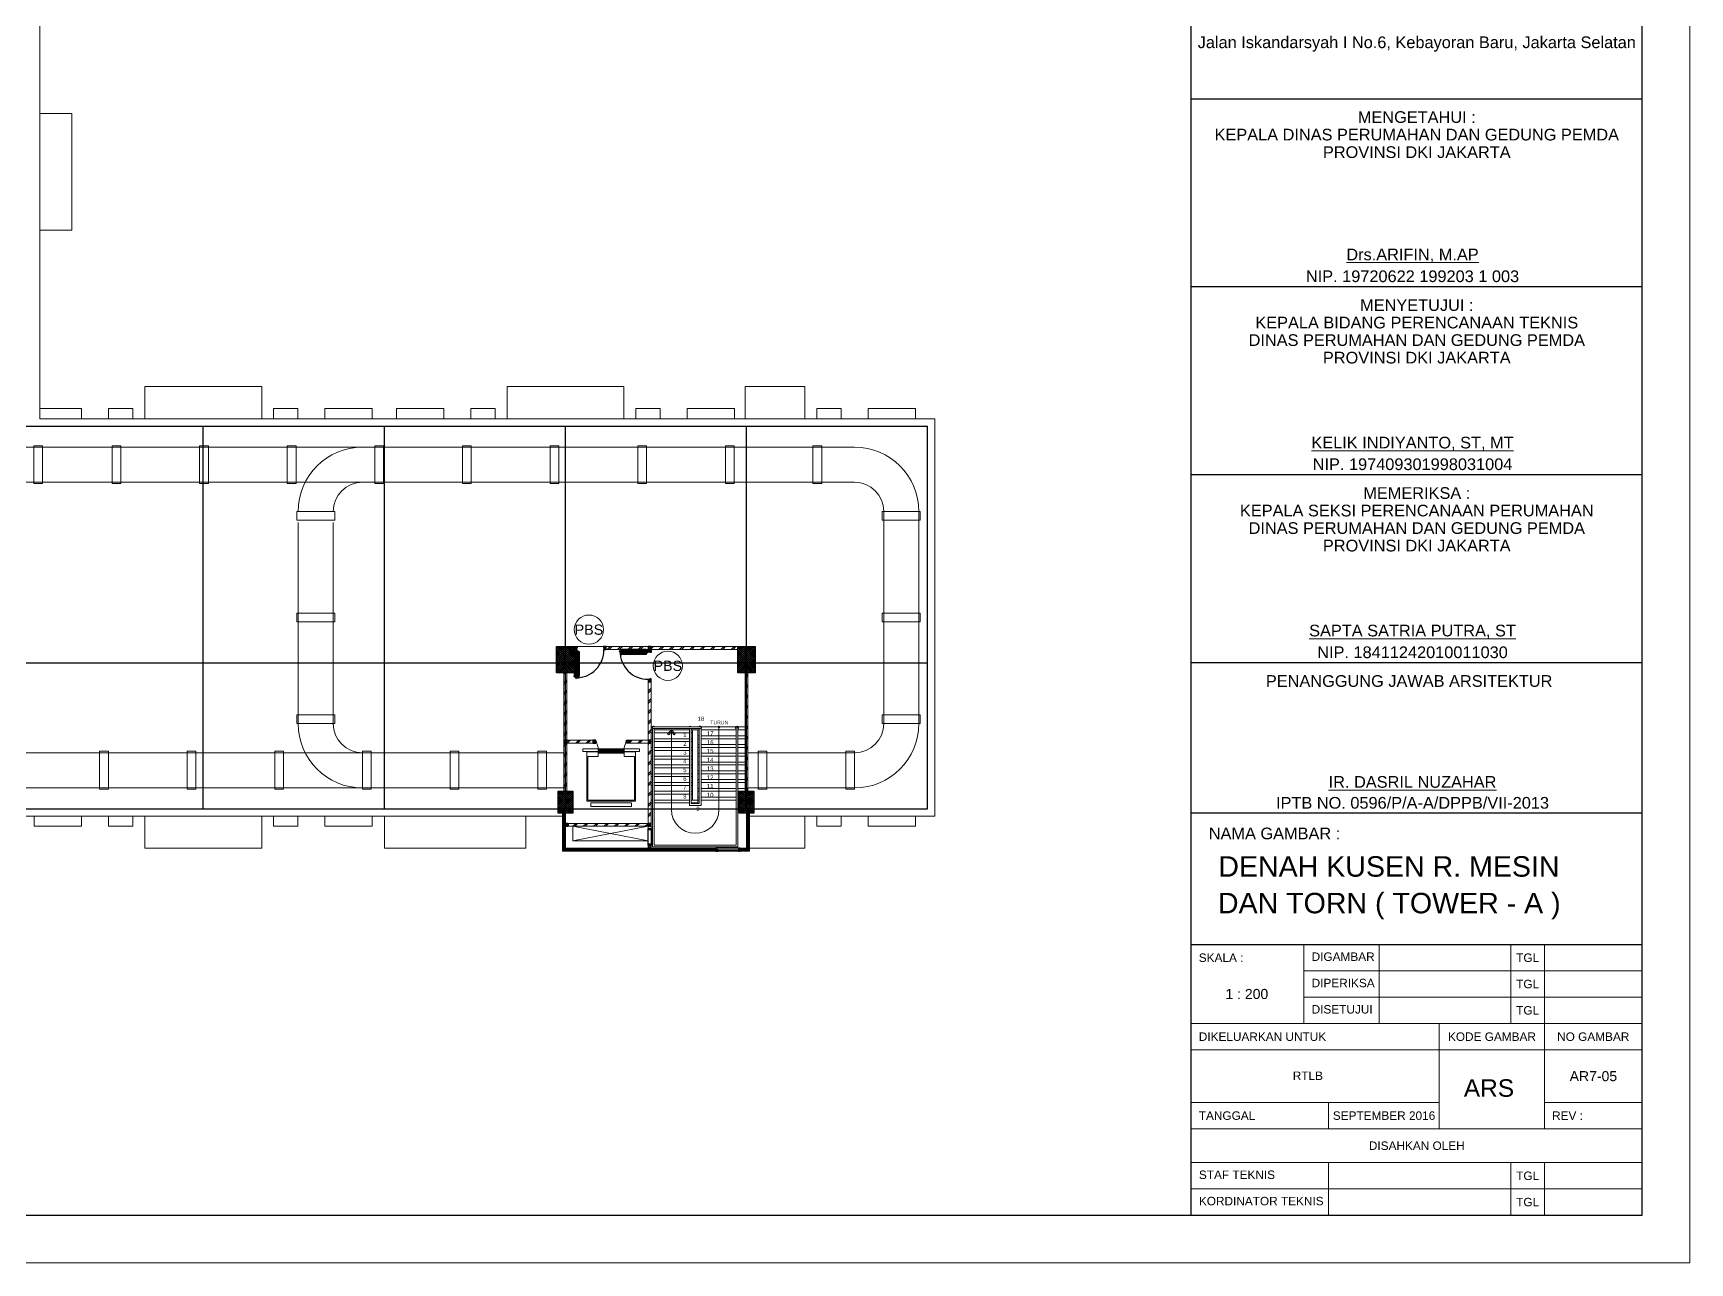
# Model space of a CAD drawing. Header units: millimetres. Extents: x -108 to 351, y -17 to 192.
# Drawn here: x 294.7 to 351.4, y 71.3 to 113.4 of the extents above; entities that cross this region are included whole.
import ezdxf
from ezdxf.enums import TextEntityAlignment as Align

# ---------------------------------------------------------------- set-up
doc = ezdxf.new("R2010")
doc.units = ezdxf.units.MM
for name, color, linetype, lineweight in [('ars', 11, 'Continuous', 0), ('ars @ 1', 11, 'Continuous', 0), ('ARSIR', 31, 'Continuous', 5), ('ATAP', 3, 'Continuous', 20), ('KACA', 151, 'Continuous', 5), ('KOL', 1, 'Continuous', 30), ('KOLOM', 4, 'Continuous', 9), ('KOP', 7, 'Continuous', 20), ('KOP GARIS', 1, 'Continuous', 30), ('lan', 7, 'Continuous', 15), ('LIFT', 15, 'Continuous', 15), ('NOT', 7, 'Continuous', 20), ('Stair', 7, 'Continuous', 15), ('tem', 5, 'Continuous', 20)]:
    doc.layers.add(name, color=color, linetype=linetype, lineweight=lineweight)
doc.layers.add('as', color=1, linetype='Continuous', plot=False)
for name, color, linetype in [('HID', 1, 'Continuous'), ('Kusen', 30, 'Continuous'), ('STL', 6, 'Continuous')]:
    doc.layers.add(name, color=color, linetype=linetype)
doc.styles.add('RM25', font='arial.ttf')
doc.styles.add('S', font='simplex', dxfattribs={"width": 0.75})
doc.styles.get("Standard").update_dxf_attribs({"font": 'arial.ttf'})
pattern_1 = [(45, (1840.05053, -315.25582), (-0.176776695, 0.176776695), []), (45, (1840.11303, -315.25582), (-0.176776695, 0.176776695), [])]
pattern_2 = [(225, (1.1, 1e-06), (-0.014142, 0.014142), []), (135, (1.1, 1e-06), (0.014142, 0.014142), [])]
pattern_3 = [(315, (-2e-13, 1e-06), (0.014142, 0.014142), []), (45, (-2e-13, 1e-06), (-0.014142, 0.014142), [])]

# ---------------------------------------------------------------- blocks, each defined once
blk = doc.blocks.new('K 10.10')
at = {"layer": 'ars'}
h = blk.add_hatch(dxfattribs=at)
h.set_pattern_fill('_USER', color=256, scale=0.05, angle=45, double=1, pattern_type=0)
h.set_pattern_definition([(45, (0, 0), (-0.035355339, 0.035355339), []), (135, (0, 0), (-0.035355339, -0.035355339), [])])
h.paths.add_polyline_path([(1560.538, 1380.407), (1560.638, 1380.407), (1560.638, 1380.507), (1560.538, 1380.507)])
at = {"layer": 'KOL'}
blk.add_lwpolyline([(1560.538, 1380.407), (1560.638, 1380.407), (1560.638, 1380.507), (1560.538, 1380.507)], close=True, dxfattribs=at)
blk = doc.blocks.new('LIFT PENUMPANG')
at = {"layer": 'LIFT'}
for points in [[(-0.835, 1.765), (-0.835, 0.085), (0.825, 0.085), (0.825, 1.765)], [(-0.805, 1.735), (-0.805, 0.235), (-0.455, 0.235), (-0.455, 0.085), (0.445, 0.085), (0.445, 0.235), (0.795, 0.235), (0.795, 1.735)], [(-0.705, 1.955), (-0.705, 1.83), (0.695, 1.83), (0.695, 1.955)], [(-0.455, 0.085), (0.445, 0.085), (0.445, 0.125), (-0.455, 0.125)], [(-0.455, 0.105), (0.445, 0.105), (0.445, 0.125), (-0.455, 0.125)], [(-0.455, 0.025), (0.445, 0.025), (0.445, 0.065), (-0.455, 0.065)], [(-0.455, 0.045), (0.445, 0.045), (0.445, 0.065), (-0.455, 0.065)], [(-0.455, -0.02), (0.445, -0.02), (0.445, 0.02), (-0.455, 0.02)], [(-0.455, 0), (0.445, 0), (0.445, 0.02), (-0.455, 0.02)], [(-0.01, 0.125), (0, 0.125), (0, 0.085), (-0.01, 0.085)], [(-0.01, 0.065), (0, 0.065), (0, 0.025), (-0.01, 0.025)], [(-0.01, 0.02), (0, 0.02), (0, -0.02), (-0.01, -0.02)]]:
    blk.add_lwpolyline(points, close=True, dxfattribs=at)
for points in [[(-0.455, -0.02), (-0.98, -0.02), (-0.98, 0.065), (0.97, 0.065), (0.97, -0.02), (0.445, -0.02)], [(-0.455, -0.02), (-0.455, -0.065), (-0.53, -0.32)], [(0.445, -0.02), (0.445, -0.065), (0.52, -0.32)]]:
    blk.add_lwpolyline(points, dxfattribs=at)
at = {"layer": 'KOLOM', "extrusion": (0, 0, -1), "zscale": -1, "rotation": 270}
blk.add_blockref('K 10.10', (-1379.877, 1560.318), dxfattribs=at)
at = {"layer": 'KOLOM', "extrusion": (0, 0, -1), "xscale": -1, "zscale": -1, "rotation": 90}
blk.add_blockref('K 10.10', (1379.887, 1560.318), dxfattribs=at)
blk = doc.blocks.new('D-P90')
at = {"layer": 'ars'}
h = blk.add_hatch(dxfattribs=at)
h.set_pattern_fill('ANSI37', color=256, scale=0.005, angle=-90, style=0)
h.set_pattern_definition([(45, (-1350.94906, -1248.591899), (0.01122532015, -0.01122532015), []), (315, (-1350.94906, -1248.591899), (-0.01122532015, -0.01122532015), [])])
h.paths.add_polyline_path([(0.009, -0.183, -0.414214), (0.01, -0.184), (0.01, -1.116, -0.414214), (0.009, -1.117), (-0.034, -1.117, 0.414214), (-0.037, -1.12), (-0.037, -1.142, -1), (-0.038, -1.142), (-0.038, -0.158, -1), (-0.037, -0.158), (-0.037, -0.181, 0.414214), (-0.034, -0.183)])
at = {"layer": 'as'}
for p, q in [((-0.04, -0.158), (-0.046, -0.158)), ((-0.042, -0.161), (-0.042, -0.155))]:
    blk.add_line(p, q, dxfattribs=at)
at = {"layer": 'HID'}
for p, q in [((-0.044, -0.125), (-0.092, -0.077)), ((-0.042, -0.123), (-0.091, -0.075)), ((-0.066, -0.147), (-0.023, -0.104)), ((-0.063, -0.147), (-0.023, -0.107)), ((0.966, -0.147), (0.923, -0.104)), ((0.963, -0.147), (0.923, -0.107)), ((0.942, -0.123), (0.991, -0.075)), ((0.944, -0.125), (0.992, -0.077))]:
    blk.add_line(p, q, dxfattribs=at)
for points in [[(-0.044, -0.125), (-0.044, -0.125), (-0.042, -0.123), (-0.042, -0.123)], [(0.944, -0.125), (0.944, -0.125), (0.942, -0.123), (0.942, -0.123)]]:
    blk.add_lwpolyline(points, dxfattribs=at)
at = {"layer": 'KOL'}
blk.add_line((0.97, -0.13), (0.97, -0.15), dxfattribs=at)
at = {"layer": 'Kusen', "ltscale": 2}
for p, q in [((-0.099, -0.221), (-0.099, -1.06)), ((-0.079, -0.241), (-0.079, -1.06)), ((-0.074, -0.211), (-0.04, -0.211)), ((-0.074, -0.221), (-0.074, -0.211)), ((-0.074, -0.251), (-0.074, -0.241)), ((-0.074, -0.251), (-0.04, -0.251)), ((-0.061, -0.251), (-0.061, -0.211)), ((-0.04, -0.251), (-0.04, -0.211)), ((0.046, -0.211), (0.012, -0.211)), ((0.012, -0.251), (0.012, -0.211)), ((0.046, -0.251), (0.012, -0.251)), ((0.033, -0.251), (0.033, -0.211)), ((0.046, -0.221), (0.046, -0.211)), ((0.046, -0.251), (0.046, -0.241)), ((0.053, -0.241), (0.053, -1.06)), ((0.073, -0.221), (0.073, -1.06)), ((-0.074, -1.05), (-0.04, -1.05)), ((-0.074, -1.05), (-0.074, -1.06)), ((-0.074, -1.08), (-0.074, -1.09)), ((-0.074, -1.09), (-0.04, -1.09)), ((-0.061, -1.05), (-0.061, -1.09)), ((-0.04, -1.05), (-0.04, -1.09)), ((0.046, -1.05), (0.012, -1.05)), ((0.012, -1.05), (0.012, -1.09)), ((0.046, -1.09), (0.012, -1.09)), ((0.033, -1.05), (0.033, -1.09)), ((0.046, -1.05), (0.046, -1.06)), ((0.046, -1.08), (0.046, -1.09))]:
    blk.add_line(p, q, dxfattribs=at)
at = {"layer": 'Kusen'}
for p, q in [((-0.042, -0.155), (-0.038, -0.156)), ((-0.042, -0.157), (-0.038, -0.158))]:
    blk.add_line(p, q, dxfattribs=at)
at = {"layer": 'Kusen', "ltscale": 2}
for points in [[(-0.099, -0.241), (-0.061, -0.241), (-0.061, -0.221), (-0.099, -0.221), (-0.099, -0.241)], [(0.073, -0.241), (0.033, -0.241), (0.033, -0.221), (0.073, -0.221), (0.073, -0.241)], [(-0.101, -1.06), (-0.061, -1.06), (-0.061, -1.08), (-0.101, -1.08), (-0.101, -1.06)], [(0.073, -1.06), (0.033, -1.06), (0.033, -1.08), (0.073, -1.08), (0.073, -1.06)]]:
    blk.add_lwpolyline(points, dxfattribs=at)
at = {"layer": 'Kusen'}
blk.add_circle((-0.042, -0.158), 0.001, dxfattribs=at)
for radius, start, end in [(0.0025, 75.7804, 11.3851), (0.961, 270, 0.4597)]:
    blk.add_arc((-0.042, -0.158), radius, start, end, dxfattribs=at)
at = {"layer": 'STL'}
for p, q in [((-0.038, -0.158), (-0.038, -1.142)), ((-0.037, -0.181), (-0.037, -0.158)), ((-0.034, -0.183), (0.009, -0.183)), ((0.01, -0.184), (0.01, -1.116)), ((-0.037, -1.12), (-0.037, -1.142)), ((-0.034, -1.117), (0.009, -1.117))]:
    blk.add_line(p, q, dxfattribs=at)
for points in [[(0, -0.1), (0, -0.103), (-0.019, -0.103, 0.414214), (-0.02, -0.105), (-0.02, -0.148, -0.414214), (-0.022, -0.15), (-0.068, -0.15, -0.414214), (-0.07, -0.148), (-0.07, -0.13), (-0.067, -0.13), (-0.067, -0.146, 0.414214), (-0.065, -0.147), (-0.024, -0.147, 0.414214), (-0.023, -0.146), (-0.023, -0.102, -0.414214), (-0.021, -0.1)], [(0.9, -0.1), (0.9, -0.103), (0.919, -0.103, -0.414214), (0.92, -0.105), (0.92, -0.148, 0.414214), (0.922, -0.15), (0.968, -0.15, 0.414214), (0.97, -0.148), (0.97, -0.13), (0.967, -0.13), (0.967, -0.146, -0.414214), (0.966, -0.147), (0.925, -0.147, -0.414214), (0.923, -0.146), (0.923, -0.102, 0.414214), (0.921, -0.1)]]:
    blk.add_lwpolyline(points, format="xyb", close=True, dxfattribs=at)
blk.add_lwpolyline([(0.009, -0.182), (-0.034, -0.182, -0.414214), (-0.035, -0.181), (-0.035, -0.158, 1), (-0.04, -0.158), (-0.04, -1.142, 1), (-0.035, -1.142), (-0.035, -1.12, -0.414214), (-0.034, -1.119), (0.009, -1.119, 0.414214), (0.012, -1.116), (0.012, -0.184)], format="xyb", dxfattribs=at)
for centre, radius, start, end in [((-0.038, -0.158), 0.00075, 0, 180), ((-0.034, -0.181), 0.0025, 180, 270), ((0.009, -0.184), 0.0025, 360, 90), ((0.009, -0.184), 0.001, 360, 90), ((-0.034, -1.12), 0.0025, 90, 180), ((0.009, -1.116), 0.001, 270, 0), ((-0.038, -1.142), 0.00075, 180, 0)]:
    blk.add_arc(centre, radius, start, end, dxfattribs=at)
blk = doc.blocks.new('PINTU DARURAT')
at = {"layer": 'ARSIR'}
h = blk.add_hatch(dxfattribs=at)
h.set_pattern_fill('_USER', color=256, scale=0.02, angle=315, style=0, double=1, pattern_type=0)
h.set_pattern_definition(pattern_3)
edge = h.paths.add_edge_path()
edge.add_line((0, 0), (0.1, 0))
edge.add_line((0.1, 0), (0.1, 0.05))
edge.add_line((0.1, 0.05), (0.077, 0.05))
edge.add_line((0.077, 0.05), (0.077, 0.096))
edge.add_arc((0.076, 0.096), 0.0015, 360, 450)
edge.add_line((0.075, 0.097), (0.035, 0.097))
edge.add_arc((0.035, 0.096), 0.0015, 90, 180)
edge.add_line((0.033, 0.096), (0.033, 0.08))
edge.add_line((0.033, 0.08), (0.03, 0.08))
edge.add_line((0.03, 0.08), (0.03, 0.1))
edge.add_line((0.03, 0.1), (0, 0.1))
edge.add_line((0, 0.1), (0, 0))
h = blk.add_hatch(dxfattribs=at)
h.set_pattern_fill('_USER', color=256, scale=0.02, angle=315, style=0, double=1, pattern_type=0)
h.set_pattern_definition(pattern_3)
edge = h.paths.add_edge_path()
edge.add_line((0, 0), (0.1, 0))
edge.add_line((0.1, 0), (0.1, 0.05))
edge.add_line((0.1, 0.05), (0.077, 0.05))
edge.add_line((0.077, 0.05), (0.077, 0.096))
edge.add_arc((0.076, 0.096), 0.0015, 360, 450)
edge.add_line((0.075, 0.097), (0.035, 0.097))
edge.add_arc((0.035, 0.096), 0.0015, 90, 180)
edge.add_line((0.033, 0.096), (0.033, 0.08))
edge.add_line((0.033, 0.08), (0.03, 0.08))
edge.add_line((0.03, 0.08), (0.03, 0.1))
edge.add_line((0.03, 0.1), (0, 0.1))
edge.add_line((0, 0.1), (0, 0))
h = blk.add_hatch(dxfattribs=at)
h.set_pattern_fill('_USER', color=256, scale=0.02, angle=315, style=0, double=1, pattern_type=0)
h.set_pattern_definition(pattern_2)
edge = h.paths.add_edge_path()
edge.add_line((1.1, 0), (1, 0))
edge.add_line((1, 0), (1, 0.05))
edge.add_line((1, 0.05), (1.023, 0.05))
edge.add_line((1.023, 0.05), (1.023, 0.096))
edge.add_arc((1.024, 0.096), 0.0015, -630, -540, ccw=False)
edge.add_line((1.024, 0.097), (1.065, 0.097))
edge.add_arc((1.065, 0.096), 0.0015, -360, -270, ccw=False)
edge.add_line((1.067, 0.096), (1.067, 0.08))
edge.add_line((1.067, 0.08), (1.07, 0.08))
edge.add_line((1.07, 0.08), (1.07, 0.1))
edge.add_line((1.07, 0.1), (1.1, 0.1))
edge.add_line((1.1, 0.1), (1.1, 0))
h = blk.add_hatch(dxfattribs=at)
h.set_pattern_fill('_USER', color=256, scale=0.02, angle=315, style=0, double=1, pattern_type=0)
h.set_pattern_definition(pattern_2)
edge = h.paths.add_edge_path()
edge.add_line((1.1, 0), (1, 0))
edge.add_line((1, 0), (1, 0.05))
edge.add_line((1, 0.05), (1.023, 0.05))
edge.add_line((1.023, 0.05), (1.023, 0.096))
edge.add_arc((1.024, 0.096), 0.0015, -630, -540, ccw=False)
edge.add_line((1.024, 0.097), (1.065, 0.097))
edge.add_arc((1.065, 0.096), 0.0015, -360, -270, ccw=False)
edge.add_line((1.067, 0.096), (1.067, 0.08))
edge.add_line((1.067, 0.08), (1.07, 0.08))
edge.add_line((1.07, 0.08), (1.07, 0.1))
edge.add_line((1.07, 0.1), (1.1, 0.1))
edge.add_line((1.1, 0.1), (1.1, 0))
at = {"layer": 'KOL'}
blk.add_line((1.1, 0.1), (1.1, 0), dxfattribs=at)
blk.add_line((1.1, 0.1), (1.1, 0), dxfattribs=at)
blk.add_line((1.1, 0.1), (1.1, 0), dxfattribs=at)
blk.add_line((1.1, 0.1), (1.1, 0), dxfattribs=at)
for points in [[(0, 0), (0.1, 0), (0.1, 0.05), (0.077, 0.05), (0.077, 0.096, 0.414214), (0.075, 0.097), (0.035, 0.097, 0.414214), (0.033, 0.096), (0.033, 0.08), (0.03, 0.08), (0.03, 0.1), (0, 0.1)], [(0, 0), (0.1, 0), (0.1, 0.05), (0.077, 0.05), (0.077, 0.096, 0.414214), (0.075, 0.097), (0.035, 0.097, 0.414214), (0.033, 0.096), (0.033, 0.08), (0.03, 0.08), (0.03, 0.1), (0, 0.1)], [(1.1, 0), (1, 0), (1, 0.05), (1.023, 0.05), (1.023, 0.096, -0.414214), (1.024, 0.097), (1.065, 0.097, -0.414214), (1.067, 0.096), (1.067, 0.08), (1.07, 0.08), (1.07, 0.1), (1.1, 0.1)], [(1.1, 0), (1, 0), (1, 0.05), (1.023, 0.05), (1.023, 0.096, -0.414214), (1.024, 0.097), (1.065, 0.097, -0.414214), (1.067, 0.096), (1.067, 0.08), (1.07, 0.08), (1.07, 0.1), (1.1, 0.1)]]:
    blk.add_lwpolyline(points, format="xyb", close=True, dxfattribs=at)
at = {"layer": 'Kusen', "xscale": -1, "rotation": 180}
blk.add_blockref('D-P90', (0.1, -0.05), dxfattribs=at)
blk = doc.blocks.new("k3'")
at = {"layer": 'ars'}
h = blk.add_hatch(dxfattribs=at)
h.set_pattern_fill('_USER', color=256, scale=0.05, angle=45, double=1, pattern_type=0)
h.set_pattern_definition([(45, (0, -4.975), (-0.03535534, 0.03535534), []), (135, (0, -4.975), (-0.03535534, -0.03535534), [])])
h.paths.add_polyline_path([(-0.25, -0.375), (0.25, -0.375), (0.25, 0.375), (-0.25, 0.375)])
at = {"layer": 'KOL'}
blk.add_lwpolyline([(-0.25, -0.375), (0.25, -0.375), (0.25, 0.375), (-0.25, 0.375)], close=True, dxfattribs=at)
blk = doc.blocks.new("k1'")
at = {"layer": 'ars'}
h = blk.add_hatch(dxfattribs=at)
h.set_pattern_fill('_USER', color=256, scale=0.05, angle=45, double=1, pattern_type=0)
h.set_pattern_definition([(45, (0, -5), (-0.03535534, 0.03535534), []), (135, (0, -5), (-0.03535534, -0.03535534), [])])
h.paths.add_polyline_path([(-0.3, -0.45), (0.3, -0.45), (0.3, 0.45), (-0.3, 0.45)])
at = {"layer": 'KOL'}
blk.add_lwpolyline([(-0.3, -0.45), (0.3, -0.45), (0.3, 0.45), (-0.3, 0.45)], close=True, dxfattribs=at)
blk = doc.blocks.new('T. J2')
at = {"layer": 'KACA', "color": 141}
blk.add_lwpolyline([(-0.379, 0.077), (0.291, 0.077), (0.291, 0.082), (-0.379, 0.082)], close=True, dxfattribs=at)
at = {"layer": 'Kusen'}
for p, q in [((-0.419, 0), (0.331, 0)), ((-0.369, 0.1), (0.281, 0.1)), ((0.281, 0.06), (-0.369, 0.06))]:
    blk.add_line(p, q, dxfattribs=at)
for points in [[(-0.459, 0), (-0.419, 0), (-0.419, 0.1), (-0.459, 0.1)], [(0.331, 0), (0.371, 0), (0.371, 0.1), (0.331, 0.1)]]:
    blk.add_lwpolyline(points, close=True, dxfattribs=at)
for points in [[(-0.369, 0.077), (-0.369, 0.06), (-0.419, 0.06), (-0.419, 0.1), (-0.369, 0.1), (-0.369, 0.082), (-0.379, 0.082), (-0.379, 0.077), (-0.369, 0.077)], [(0.281, 0.077), (0.281, 0.06), (0.331, 0.06), (0.331, 0.1), (0.281, 0.1), (0.281, 0.082), (0.291, 0.082), (0.291, 0.077), (0.281, 0.077)]]:
    blk.add_lwpolyline(points, dxfattribs=at)
blk = doc.blocks.new('P.SHAFT')
for points in [[(-0.05, 0.54), (-0.05, 0.58), (0.05, 0.58), (0.05, 0.54)], [(-0.05, 0.04), (-0.05, 0.54), (0.05, 0.54), (0.05, 0.04)], [(-0.05, 0), (-0.05, 0.04), (0.05, 0.04), (0.05, 0)]]:
    blk.add_lwpolyline(points, close=True)
blk = doc.blocks.new('KOPA2-TPAK r')
at = {"layer": 'KOP', "lineweight": 13}
for p, q in [((52.794, 5.447), (52.794, 4.096)), ((54.081, 5.447), (54.081, 4.096)), ((56.333, 5.447), (56.333, 4.096)), ((56.912, 5.447), (56.912, 4.096)), ((52.794, 4.997), (58.585, 4.997)), ((52.794, 4.547), (58.585, 4.547)), ((50.864, 4.096), (58.585, 4.096)), ((55.111, 4.096), (55.111, 2.295)), ((56.912, 4.096), (56.912, 2.295)), ((50.864, 3.646), (58.585, 3.646)), ((50.864, 2.745), (55.111, 2.745)), ((53.213, 2.745), (53.213, 2.295)), ((56.912, 2.745), (58.585, 2.745)), ((50.864, 2.295), (58.585, 2.295)), ((50.864, 1.716), (58.585, 1.716)), ((53.213, 1.716), (53.213, 0.815)), ((56.333, 1.716), (56.333, 0.815)), ((56.912, 1.716), (56.912, 0.815)), ((50.864, 1.265), (58.585, 1.265))]:
    blk.add_line(p, q, dxfattribs=at)
at = {"layer": 'KOP'}
blk.add_lwpolyline([(0, 0), (59.4, 0), (59.4, 42.135), (0, 42.135)], close=True, dxfattribs=at)
at = {"layer": 'KOP GARIS'}
for p, q in [((50.864, 0.815), (50.864, 41.32)), ((50.864, 19.924), (58.585, 19.924)), ((50.864, 16.707), (58.585, 16.707)), ((50.864, 13.49), (58.585, 13.49)), ((50.864, 10.273), (58.585, 10.273)), ((50.864, 7.699), (58.585, 7.699)), ((50.864, 5.447), (58.585, 5.447))]:
    blk.add_line(p, q, dxfattribs=at)
blk.add_lwpolyline([(0.815, 0.815), (58.585, 0.815), (58.585, 41.32), (0.815, 41.32)], close=True, dxfattribs=at)
at = {"layer": 'KOP'}
for s, height, p in [('Jalan Iskandarsyah I No.6, Kebayoran Baru, Jakarta Selatan', 0.2, (54.725, 20.889)), ('MENGETAHUI :', 0.2, (54.725, 19.609)), ('KEPALA DINAS PERUMAHAN DAN GEDUNG PEMDA', 0.2, (54.725, 19.309)), ('PROVINSI DKI JAKARTA', 0.2, (54.725, 19.009)), ('MENYETUJUI :', 0.2, (54.725, 16.392)), ('KEPALA BIDANG PERENCANAAN TEKNIS', 0.2, (54.725, 16.092)), ('DINAS PERUMAHAN DAN GEDUNG PEMDA', 0.2, (54.725, 15.792)), ('PROVINSI DKI JAKARTA', 0.2, (54.725, 15.492)), ('MEMERIKSA :', 0.2, (54.725, 13.175)), ('KEPALA SEKSI PERENCANAAN PERUMAHAN', 0.2, (54.725, 12.875)), ('DINAS PERUMAHAN DAN GEDUNG PEMDA', 0.2, (54.725, 12.575)), ('PROVINSI DKI JAKARTA', 0.2, (54.725, 12.275)), ('TGL', 0.1448, (56.623, 5.222)), ('TGL', 0.1448, (56.623, 4.772)), ('TGL', 0.1448, (56.623, 4.321)), ('KODE GAMBAR', 0.14477, (56.012, 3.871)), ('NO GAMBAR', 0.1448, (57.746, 3.871)), ('DISAHKAN OLEH', 0.14477, (54.725, 2.005)), ('TGL', 0.1448, (56.623, 1.49)), ('TGL', 0.1448, (56.623, 1.04))]:
    blk.add_text(s, height=height, dxfattribs=at).set_placement(p, align=Align.MIDDLE_CENTER)
for s, p in [('%%UDrs.ARIFIN, M.AP', (54.652, 17.239)), ('NIP. 19720622 199203 1 003', (54.652, 16.885)), ('%%UKELIK INDIYANTO, ST, MT', (54.652, 14.021)), ('NIP. 197409301998031004', (54.652, 13.668)), ('%%USAPTA SATRIA PUTRA, ST', (54.652, 10.804)), ('NIP. 18411242010011030', (54.652, 10.45)), ('%%UIR. DASRIL NUZAHAR', (54.652, 8.231)), ('IPTB NO. 0596/P/A-A/DPPB/VII-2013', (54.652, 7.877))]:
    blk.add_text(s, height=0.2, dxfattribs=at).set_placement(p, align=Align.MIDDLE)
for s, height, p in [('PENANGGUNG JAWAB ARSITEKTUR', 0.2, (52.142, 9.958)), ('SKALA :', 0.1448, (50.993, 5.222)), ('DIGAMBAR', 0.1448, (52.925, 5.24)), ('DIPERIKSA', 0.1448, (52.925, 4.789)), ('DISETUJUI', 0.1448, (52.925, 4.339)), ('DIKELUARKAN UNTUK ', 0.14477, (50.993, 3.871)), ('RTLB', 0.1448, (52.602, 3.202)), ('TANGGAL ', 0.1448, (50.993, 2.52)), ('SEPTEMBER 2016', 0.14477, (53.288, 2.52)), ('REV :', 0.1448, (57.041, 2.52)), ('STAF TEKNIS', 0.14477, (50.995, 1.508)), ('KORDINATOR TEKNIS', 0.14477, (50.995, 1.057))]:
    blk.add_text(s, height=height, dxfattribs=at).set_placement(p, align=Align.MIDDLE_LEFT)
at = {"layer": 'KOP', "attachment_point": 1}
for s, width, insert, char_height in [('NAMA GAMBAR :', 2.25116, (51.164, 7.449), 0.2), ('ARS', 1.0069, (55.53, 3.142), 0.3)]:
    blk.add_mtext_dynamic_manual_height_columns(s, width=width, gutter_width=5, heights=[0], dxfattribs=dict(at, insert=insert, char_height=char_height))
at = {"layer": 'KOP'}
for p in [(51.864, 6.612), (51.864, 6.212), (51.864, 5.812)]:
    blk.add_attdef('JUDUL', p, '', height=0.25, dxfattribs=at)
for tag, p in [('SKALA', (51.816, 4.913)), ('SKALA', (51.816, 4.602)), ('SKALA', (51.816, 4.312)), ('AR-00', (57.749, 3.195))]:
    blk.add_attdef(tag, text='', height=0.172, dxfattribs=at).set_placement(p, align=Align.MIDDLE_CENTER)
blk = doc.blocks.new('NAV')
blk.add_circle((0, -0.4), 0.4)
at = {"style": 'S', "width": 0.75, "flags": 4}
blk.add_attdef('AV', text='', height=0.3, dxfattribs=at).set_placement((0, -0.4), align=Align.MIDDLE)

msp = doc.modelspace()

# ---------------------------------------------------------------- hatches: boundary and pattern name
at = {"layer": 'ars'}
h = msp.add_hatch(dxfattribs=at)
h.set_pattern_fill('ANSI31', color=256, scale=0.25, style=0)
h.set_pattern_definition([(225, (263.439578, 86.697374), (0.022097087, -0.022097087), [])])
h.paths.add_polyline_path([(318.05958, 85.39738), (318.05958, 85.49737), (312.93958, 85.49737), (312.93958, 86.69737), (312.83958, 86.69737), (312.83958, 85.39738)])
h = msp.add_hatch(dxfattribs=at)
h.set_pattern_fill('ANSI31', color=256, scale=0.25, style=0)
h.set_pattern_definition([(225, (257.38958, 86.697375), (0.022097087, -0.022097087), [])])
edge = h.paths.add_edge_path()
edge.add_line((319.23958, 86.69737), (319.23958, 85.39737))
edge.add_line((319.23958, 85.39737), (318.88958, 85.39737))
edge.add_line((318.88958, 85.39737), (318.88958, 85.49737))
edge.add_line((318.88958, 85.49737), (319.13958, 85.49737))
edge.add_line((319.13958, 85.49737), (319.13958, 86.69737))
edge.add_line((319.13958, 86.69737), (319.23958, 86.69737))
at = {"layer": 'ars @ 1'}
h = msp.add_hatch(dxfattribs=at)
h.set_pattern_fill('TEMBOK', color=256, scale=0.25)
h.set_pattern_definition(pattern_1)
h.paths.add_polyline_path([(315.77741, 92.39738), (315.77741, 92.29738), (314.33958, 92.29737), (314.33958, 92.39737)])
h = msp.add_hatch(dxfattribs=at)
h.set_pattern_fill('TEMBOK', color=256, scale=0.25)
h.set_pattern_definition(pattern_1)
h.paths.add_polyline_path([(318.83958, 92.39738), (318.83958, 92.29738), (315.87741, 92.29737), (315.87741, 92.39737)])
h = msp.add_hatch(dxfattribs=at)
h.set_pattern_fill('TEMBOK', color=256, scale=0.25)
h.set_pattern_definition(pattern_1)
h.paths.add_polyline_path([(312.88958, 91.49737), (312.98958, 91.49737), (312.98958, 87.44737), (312.88958, 87.44737)])
h = msp.add_hatch(dxfattribs=at)
h.set_pattern_fill('TEMBOK', color=256, scale=0.25)
h.set_pattern_definition(pattern_1)
h.paths.add_polyline_path([(319.18958, 91.49737), (319.08958, 91.49737), (319.08958, 87.44737), (319.18958, 87.44737)])
h = msp.add_hatch(dxfattribs=at)
h.set_pattern_fill('TEMBOK', color=256, scale=0.25)
h.set_pattern_definition(pattern_1)
h.paths.add_polyline_path([(315.77741, 91.19737), (315.87741, 91.19737), (315.87741, 86.34738), (315.77741, 86.34738)])
h = msp.add_hatch(dxfattribs=at)
h.set_pattern_fill('TEMBOK', color=256, scale=0.25)
h.set_pattern_definition(pattern_1)
h.paths.add_polyline_path([(313.88065, 89.19738), (313.88065, 89.09738), (312.98958, 89.09738), (312.98958, 89.19738)])
h = msp.add_hatch(dxfattribs=at)
h.set_pattern_fill('TEMBOK', color=256, scale=0.25)
h.set_pattern_definition(pattern_1)
h.paths.add_polyline_path([(315.77741, 89.19738), (315.77741, 89.09738), (315.13065, 89.09738), (315.13065, 89.19738)])
h = msp.add_hatch(dxfattribs=at)
h.set_pattern_fill('TEMBOK', color=256, scale=0.25)
h.set_pattern_definition([(45, (290.13958, 143.80237), (-0.1767767, 0.1767767), []), (45, (290.20208, 143.80237), (-0.1767767, 0.1767767), [])])
h.paths.add_polyline_path([(313.03958, 86.24738), (313.03958, 86.34738), (315.77741, 86.34738), (315.77741, 86.24738)])

# ---------------------------------------------------------------- linework, layer by layer
at = {"layer": 'ars'}
for p, q in [((315.95241, 89.65363), (317.55208, 89.65363)), ((317.58333, 89.64738), (318.76984, 89.64738)), ((318.85932, 89.64737), (319.08958, 89.64737)), ((315.87741, 89.44738), (315.92116, 89.44738)), ((315.87741, 89.14738), (315.92116, 89.14738)), ((315.92116, 85.54113), (315.92116, 89.62238)), ((315.95241, 89.59113), (317.55208, 89.59113)), ((315.98366, 85.60363), (315.98366, 89.59113)), ((315.98366, 89.44738), (317.18366, 89.44738)), ((315.98366, 89.14738), (317.18366, 89.14738)), ((317.18366, 86.96365), (317.18366, 89.59113)), ((317.24616, 87.02615), (317.24616, 89.59113)), ((317.24616, 89.44738), (317.28991, 89.44738)), ((317.24616, 89.14738), (317.28991, 89.14738)), ((317.47708, 89.34738), (317.52083, 89.34738)), ((317.52083, 87.02615), (317.52083, 89.59113)), ((317.58333, 86.96365), (317.58333, 89.62238)), ((317.58333, 89.34738), (318.78333, 89.34738)), ((318.78333, 85.60363), (318.78333, 89.62238)), ((318.84583, 85.54113), (318.84583, 89.62238)), ((318.84583, 89.34737), (319.08958, 89.34737)), ((315.87741, 88.84738), (315.92116, 88.84738)), ((315.87741, 88.54738), (315.92116, 88.54738)), ((315.98366, 88.84738), (317.18366, 88.84738)), ((315.98366, 88.54738), (317.18366, 88.54738)), ((317.24616, 88.84738), (317.28991, 88.84738)), ((317.24616, 88.54738), (317.28991, 88.54738)), ((317.47708, 89.04738), (317.52083, 89.04738)), ((317.47708, 88.74738), (317.52083, 88.74738)), ((317.58333, 89.04738), (318.78333, 89.04738)), ((317.58333, 88.74738), (318.78333, 88.74738)), ((318.84583, 89.04737), (319.08958, 89.04737)), ((318.84583, 88.74737), (319.08958, 88.74737)), ((315.87741, 87.94738), (315.92116, 87.94738)), ((315.98366, 88.24738), (317.18366, 88.24738)), ((315.98366, 87.94738), (317.18366, 87.94738)), ((317.24616, 88.24738), (317.28991, 88.24738)), ((317.24616, 87.94738), (317.28991, 87.94738)), ((317.47708, 88.44738), (317.52083, 88.44738)), ((317.47708, 88.14738), (317.52083, 88.14738)), ((317.58333, 88.44738), (318.78333, 88.44738)), ((317.58333, 88.14738), (318.78333, 88.14738)), ((318.84583, 88.44737), (319.08958, 88.44737)), ((318.84583, 88.14737), (319.08958, 88.14737)), ((315.87741, 87.64738), (315.92116, 87.64738)), ((315.98366, 87.64738), (317.18366, 87.64738)), ((317.24616, 87.64738), (317.28991, 87.64738)), ((317.47708, 87.84738), (317.52083, 87.84738)), ((317.47708, 87.54738), (317.52083, 87.54738)), ((317.58333, 87.84738), (318.78333, 87.84738)), ((317.58333, 87.54738), (318.78333, 87.54738)), ((318.84583, 87.84737), (319.08958, 87.84737)), ((318.84583, 87.54737), (319.08958, 87.54737)), ((315.87741, 87.34738), (315.92116, 87.34738)), ((315.87741, 87.04738), (315.92116, 87.04738)), ((315.98366, 87.34738), (317.18366, 87.34738)), ((315.98366, 87.04738), (317.18366, 87.04738)), ((317.18366, 86.96365), (317.58333, 86.96365)), ((317.24616, 87.34738), (317.28991, 87.34738)), ((317.24616, 87.04738), (317.47708, 87.04738)), ((317.24616, 87.02615), (317.52083, 87.02615)), ((317.47708, 87.24738), (317.52083, 87.24738)), ((317.47708, 87.14738), (317.47708, 87.04738)), ((317.58333, 87.24738), (318.78333, 87.24738)), ((318.84583, 87.24737), (318.88958, 87.24737)), ((315.92116, 85.54113), (318.84583, 85.54113)), ((315.98366, 85.60363), (318.78333, 85.60363))]:
    msp.add_line(p, q, dxfattribs=at)
for centre, radius, start, end in [((315.95241, 89.62238), 0.05125, 37.571869, 232.428131), ((315.95241, 89.62238), 0.03125, 90, 270), ((317.21491, 89.62238), 0.05125, 37.571869, 142.428131), ((317.55208, 89.62238), 0.05125, 307.571869, 142.428131), ((317.55208, 89.62238), 0.03125, 270, 90), ((318.81458, 89.62238), 0.05125, 307.571869, 232.428131), ((318.81458, 89.62238), 0.03125, 0, 180), ((315.95241, 89.62238), 0.05125, 307.571869, 322.428131), ((317.21491, 89.62238), 0.05125, 217.571869, 232.428131), ((317.21491, 89.62238), 0.05125, 307.571869, 322.428131)]:
    msp.add_arc(centre, radius, start, end, dxfattribs=at)
at = {"layer": 'as'}
for p, q in [((250.93958, 99.94737), (325.33958, 99.94737)), ((300.53958, 86.84737), (300.53958, 99.94737)), ((306.73958, 86.84737), (306.73958, 99.94737)), ((312.93958, 86.84737), (312.93958, 99.94737)), ((319.13958, 86.84737), (319.13958, 99.94737)), ((325.33958, 86.84737), (325.33958, 99.94737)), ((250.93958, 91.84737), (325.33958, 91.84737)), ((250.93958, 86.84737), (325.33958, 86.84737))]:
    msp.add_line(p, q, dxfattribs=at)
at = {"layer": 'ATAP'}
for p, q in [((294.93958, 100.19737), (294.93958, 129.49737)), ((321.13958, 101.29737), (319.08958, 101.29737)), ((319.08958, 100.19737), (319.08958, 101.29737)), ((321.13958, 100.19737), (321.13958, 101.29737)), ((325.58958, 100.19737), (294.93958, 100.19737)), ((325.58958, 86.59737), (325.58958, 100.19737)), ((294.38958, 99.2261), (322.83958, 99.2261)), ((294.38958, 98.0261), (322.83958, 98.0261)), ((323.83958, 97.0261), (323.83958, 89.76186)), ((325.03958, 97.0261), (325.03958, 89.76186)), ((303.78958, 96.6511), (303.78958, 89.76186)), ((304.98958, 96.6511), (304.98958, 89.76186)), ((312.88958, 88.76186), (263.38958, 88.76186)), ((322.83958, 88.76186), (319.18958, 88.76186)), ((312.88958, 87.56186), (263.38958, 87.56186)), ((322.83958, 87.56186), (319.18958, 87.56186)), ((263.43958, 86.59737), (312.83958, 86.59737)), ((306.73958, 86.59737), (306.73958, 85.49774)), ((311.57958, 85.49774), (311.57958, 86.59737)), ((319.23958, 86.59737), (325.58958, 86.59737)), ((321.13958, 86.59737), (321.13958, 85.49774)), ((306.73958, 85.49774), (311.57958, 85.49774)), ((321.13958, 85.49774), (319.23958, 85.49774))]:
    msp.add_line(p, q, dxfattribs=at)
for points in [[(294.93958, 106.64737), (296.03922, 106.64737), (296.03922, 110.64737), (294.93958, 110.64737)], [(302.53958, 100.19737), (302.53958, 101.29701), (298.53958, 101.29701), (298.53958, 100.19737)], [(314.93958, 100.19737), (314.93958, 101.29701), (310.93958, 101.29701), (310.93958, 100.19737)], [(321.13958, 100.19737), (321.13958, 101.29701), (319.08958, 101.29701), (319.08958, 100.19737)], [(298.53958, 86.59737), (298.53958, 85.49774), (302.53958, 85.49774), (302.53958, 86.59737)]]:
    msp.add_lwpolyline(points, dxfattribs=at)
for points in [[(294.73958, 99.2761), (294.73958, 97.9761), (295.03958, 97.9761), (295.03958, 99.2761)], [(297.41603, 99.2761), (297.41603, 97.9761), (297.71603, 97.9761), (297.71603, 99.2761)], [(300.41603, 99.2761), (300.41603, 97.9761), (300.71603, 97.9761), (300.71603, 99.2761)], [(303.41603, 99.2761), (303.41603, 97.9761), (303.71603, 97.9761), (303.71603, 99.2761)], [(306.41603, 99.2761), (306.41603, 97.9761), (306.71603, 97.9761), (306.71603, 99.2761)], [(309.41603, 99.2761), (309.41603, 97.9761), (309.71603, 97.9761), (309.71603, 99.2761)], [(312.41603, 99.2761), (312.41603, 97.9761), (312.71603, 97.9761), (312.71603, 99.2761)], [(315.41603, 99.2761), (315.41603, 97.9761), (315.71603, 97.9761), (315.71603, 99.2761)], [(318.41603, 99.2761), (318.41603, 97.9761), (318.71603, 97.9761), (318.71603, 99.2761)], [(321.41603, 99.2761), (321.41603, 97.9761), (321.71603, 97.9761), (321.71603, 99.2761)], [(303.73958, 96.7261), (305.03958, 96.7261), (305.03958, 97.0261), (303.73958, 97.0261)], [(325.08958, 96.7261), (323.78958, 96.7261), (323.78958, 97.0261), (325.08958, 97.0261)], [(303.73958, 93.24398), (305.03958, 93.24398), (305.03958, 93.54398), (303.73958, 93.54398)], [(325.08958, 93.24398), (323.78958, 93.24398), (323.78958, 93.54398), (325.08958, 93.54398)], [(303.73958, 89.76186), (305.03958, 89.76186), (305.03958, 90.06186), (303.73958, 90.06186)], [(325.08958, 89.76186), (323.78958, 89.76186), (323.78958, 90.06186), (325.08958, 90.06186)], [(296.98958, 87.51865), (296.98958, 88.81865), (297.28958, 88.81865), (297.28958, 87.51865)], [(299.98958, 87.51865), (299.98958, 88.81865), (300.28958, 88.81865), (300.28958, 87.51865)], [(302.98958, 87.51865), (302.98958, 88.81865), (303.28958, 88.81865), (303.28958, 87.51865)], [(305.98958, 87.51865), (305.98958, 88.81865), (306.28958, 88.81865), (306.28958, 87.51865)], [(308.98958, 87.51865), (308.98958, 88.81865), (309.28958, 88.81865), (309.28958, 87.51865)], [(311.98958, 87.51865), (311.98958, 88.81865), (312.28958, 88.81865), (312.28958, 87.51865)], [(319.53958, 87.51865), (319.53958, 88.81865), (319.83958, 88.81865), (319.83958, 87.51865)], [(322.53958, 87.51865), (322.53958, 88.81865), (322.83958, 88.81865), (322.83958, 87.51865)]]:
    msp.add_lwpolyline(points, close=True, dxfattribs=at)
for centre, radius, start, end in [((305.98958, 97.0261), 2.2, 90, 180), ((322.83958, 97.0261), 2.2, 0, 90), ((305.98958, 97.0261), 1, 90, 180), ((322.83958, 97.0261), 1, 0, 90), ((305.98958, 89.76186), 2.2, 180, 270), ((305.98958, 89.76186), 1, 180, 270), ((322.83958, 89.76186), 2.2, 270, 0), ((322.83958, 89.76186), 1, 270, 0)]:
    msp.add_arc(centre, radius, start, end, dxfattribs=at)
at = {"layer": 'KOL'}
msp.add_line((313.18958, 86.69737), (313.18958, 86.99737), dxfattribs=at)
at = {"layer": 'lan'}
for p, q in [((296.37458, 100.54737), (294.93958, 100.54737)), ((296.37458, 100.19737), (296.37458, 100.54737)), ((298.12958, 100.54737), (297.29958, 100.54737)), ((297.29958, 100.19737), (297.29958, 100.54737)), ((298.12958, 100.19737), (298.12958, 100.54737)), ((302.94958, 100.19737), (302.94958, 100.54737)), ((302.94958, 100.54737), (303.77958, 100.54737)), ((303.77958, 100.19737), (303.77958, 100.54737)), ((304.70458, 100.19737), (304.70458, 100.54737)), ((304.70458, 100.54737), (306.32458, 100.54737)), ((306.32458, 100.19737), (306.32458, 100.54737)), ((308.77458, 100.54737), (307.15458, 100.54737)), ((307.15458, 100.19737), (307.15458, 100.54737)), ((308.77458, 100.19737), (308.77458, 100.54737)), ((310.52958, 100.54737), (309.69958, 100.54737)), ((309.69958, 100.19737), (309.69958, 100.54737)), ((310.52958, 100.19737), (310.52958, 100.54737)), ((315.34958, 100.19737), (315.34958, 100.54737)), ((315.34958, 100.54737), (316.17958, 100.54737)), ((316.17958, 100.19737), (316.17958, 100.54737)), ((317.10458, 100.19737), (317.10458, 100.54737)), ((317.10458, 100.54737), (318.72458, 100.54737)), ((318.72458, 100.19737), (318.72458, 100.54737)), ((321.54958, 100.19737), (321.54958, 100.54737)), ((321.54958, 100.54737), (322.37958, 100.54737)), ((322.37958, 100.19737), (322.37958, 100.54737)), ((323.30458, 100.19737), (323.30458, 100.54737)), ((323.30458, 100.54737), (324.92458, 100.54737)), ((324.92458, 100.19737), (324.92458, 100.54737)), ((313.33958, 92.39737), (314.23958, 92.39737)), ((318.19654, 86.82076), (318.19654, 89.64738)), ((315.87741, 89.54738), (315.92116, 89.54738)), ((315.87741, 89.24738), (315.92116, 89.24738)), ((315.98366, 89.54738), (317.18366, 89.54738)), ((315.98366, 89.24738), (317.18366, 89.24738)), ((316.57045, 89.54738), (316.57045, 86.82076)), ((317.24616, 89.54738), (317.28991, 89.54738)), ((317.24616, 89.24738), (317.28991, 89.24738)), ((317.26349, 89.54738), (317.50349, 89.54738)), ((317.28991, 87.14738), (317.28991, 89.54738)), ((317.47708, 87.14738), (317.47708, 89.54738)), ((317.47708, 89.54738), (317.52083, 89.54738)), ((317.47708, 89.24738), (317.52083, 89.24738)), ((317.58333, 89.54738), (318.78333, 89.54738)), ((317.58333, 89.24738), (318.78333, 89.24738)), ((318.84583, 89.54737), (319.08958, 89.54737)), ((318.84583, 89.24737), (319.08958, 89.24737)), ((315.87741, 88.94738), (315.92116, 88.94738)), ((315.87741, 88.64738), (315.92116, 88.64738)), ((315.98366, 88.94738), (317.18366, 88.94738)), ((315.98366, 88.64738), (317.18366, 88.64738)), ((317.24616, 88.94738), (317.28991, 88.94738)), ((317.24616, 88.64738), (317.28991, 88.64738)), ((317.47708, 88.94738), (317.52083, 88.94738)), ((317.47708, 88.64738), (317.52083, 88.64738)), ((317.58333, 88.94738), (318.78333, 88.94738)), ((317.58333, 88.64738), (318.78333, 88.64738)), ((318.84583, 88.94737), (319.08958, 88.94737)), ((318.84583, 88.64737), (319.08958, 88.64737)), ((315.87741, 88.34738), (315.92116, 88.34738)), ((315.87741, 88.04738), (315.92116, 88.04738)), ((315.98366, 88.34738), (317.18366, 88.34738)), ((315.98366, 88.04738), (317.18366, 88.04738)), ((317.24616, 88.34738), (317.28991, 88.34738)), ((317.24616, 88.04738), (317.28991, 88.04738)), ((317.47708, 88.34738), (317.52083, 88.34738)), ((317.47708, 88.04738), (317.52083, 88.04738)), ((317.58333, 88.34738), (318.78333, 88.34738)), ((317.58333, 88.04738), (318.78333, 88.04738)), ((318.84583, 88.34737), (319.08958, 88.34737)), ((318.84583, 88.04737), (319.08958, 88.04737)), ((315.87741, 87.74738), (315.92116, 87.74738)), ((315.87741, 87.44738), (315.92116, 87.44738)), ((315.98366, 87.74738), (317.18366, 87.74738)), ((315.98366, 87.44738), (317.18366, 87.44738)), ((317.24616, 87.74738), (317.28991, 87.74738)), ((317.24616, 87.44738), (317.28991, 87.44738)), ((317.47708, 87.74738), (317.52083, 87.74738)), ((317.47708, 87.44738), (317.52083, 87.44738)), ((317.58333, 87.74738), (318.78333, 87.74738)), ((317.58333, 87.44738), (318.78333, 87.44738)), ((318.84583, 87.74737), (319.08958, 87.74737)), ((318.84583, 87.44737), (318.88958, 87.44737)), ((315.87741, 87.14738), (315.92116, 87.14738)), ((315.98366, 87.14738), (317.18366, 87.14738)), ((317.24616, 87.14738), (317.52083, 87.14738)), ((317.24616, 87.14738), (317.28991, 87.14738)), ((317.47708, 87.14738), (317.52083, 87.14738)), ((317.58333, 87.14738), (318.78333, 87.14738)), ((318.84583, 87.14737), (318.88958, 87.14737)), ((294.75458, 86.59737), (294.75458, 86.24737)), ((296.37458, 86.24737), (294.75458, 86.24737)), ((296.37458, 86.59737), (296.37458, 86.24737)), ((297.29958, 86.59737), (297.29958, 86.24737)), ((298.12958, 86.24737), (297.29958, 86.24737)), ((298.12958, 86.59737), (298.12958, 86.24737)), ((302.94958, 86.59737), (302.94958, 86.24737)), ((302.94958, 86.24737), (303.77958, 86.24737)), ((303.77958, 86.59737), (303.77958, 86.24737)), ((304.70458, 86.59737), (304.70458, 86.24737)), ((304.70458, 86.24737), (306.32458, 86.24737)), ((306.32458, 86.59737), (306.32458, 86.24737)), ((321.54958, 86.59737), (321.54958, 86.24737)), ((321.54958, 86.24737), (322.37958, 86.24737)), ((322.37958, 86.59737), (322.37958, 86.24737)), ((323.30458, 86.59737), (323.30458, 86.24737)), ((323.30458, 86.24737), (324.92458, 86.24737)), ((324.92458, 86.59737), (324.92458, 86.24737))]:
    msp.add_line(p, q, dxfattribs=at)
at = {"layer": 'lan', "linetype": 'Continuous'}
for p, q in [((313.18958, 85.74738), (313.18958, 86.24738)), ((315.77741, 85.74738), (313.18958, 85.74738))]:
    msp.add_line(p, q, dxfattribs=at)
at = {"layer": 'lan', "ltscale": 2}
msp.add_lwpolyline([(316.47906, 89.37951), (316.43969, 89.41361), (316.57045, 89.54738), (316.70126, 89.41365), (316.6619, 89.37954), (316.57046, 89.48504), (316.47906, 89.37951)], close=True, dxfattribs=at)
at = {"layer": 'lan', "linetype": 'Continuous'}
for points in [[(313.18958, 86.24738), (315.77741, 85.74738)], [(313.18958, 85.74738), (315.77741, 86.24737)]]:
    msp.add_lwpolyline(points, dxfattribs=at)
at = {"layer": 'lan'}
msp.add_arc((317.38349, 86.82076), 0.81304, 180, 0, dxfattribs=at)
msp.add_arc((317.38349, 86.82076), 0.81304, 180, 0, dxfattribs=at)
at = {"layer": 'Stair'}
msp.add_circle((318.19654, 89.64738), 0.02956, dxfattribs=at)
at = {"layer": 'tem'}
for points in [[(315.77741, 92.39738), (315.77741, 92.29738), (314.33958, 92.29737), (314.33958, 92.39737)], [(318.83958, 92.39738), (318.83958, 92.29738), (315.87741, 92.29737), (315.87741, 92.39737)], [(312.88958, 91.49737), (312.98958, 91.49737), (312.98958, 87.44737), (312.88958, 87.44737)], [(319.18958, 91.49737), (319.08958, 91.49737), (319.08958, 87.44737), (319.18958, 87.44737)], [(315.77741, 91.19737), (315.87741, 91.19737), (315.87741, 86.34738), (315.77741, 86.34738)], [(313.88065, 89.19738), (313.88065, 89.09738), (312.98958, 89.09738), (312.98958, 89.19738)], [(315.77741, 89.19738), (315.77741, 89.09738), (315.13065, 89.09738), (315.13065, 89.19738)], [(318.05958, 85.39738), (318.05958, 85.49737), (312.93958, 85.49737), (312.93958, 86.69737), (312.83958, 86.69737), (312.83958, 85.39738)], [(313.03958, 86.24738), (313.03958, 86.34738), (315.77741, 86.34738), (315.77741, 86.24738)], [(315.77741, 86.17738), (315.87741, 86.17738), (315.87741, 86.24737), (315.77741, 86.24737)]]:
    msp.add_lwpolyline(points, close=True, dxfattribs=at)
msp.add_lwpolyline([(319.23958, 86.69737), (319.23958, 85.39737), (318.88958, 85.39737), (318.88958, 85.49737), (319.13958, 85.49737), (319.13958, 86.69737), (319.23958, 86.69737)], dxfattribs=at)

# ---------------------------------------------------------------- block references
at = {"color": 2, "xscale": -1}
for p, rotation in [((313.23958, 92.39738), 180), ((315.8774, 92.29737), 90)]:
    msp.add_blockref('PINTU DARURAT', p, dxfattribs=dict(at, rotation=rotation))
at = {"rotation": 180}
msp.add_blockref('LIFT PENUMPANG', (314.50052, 88.87737), dxfattribs=at)
at = {"layer": 'KOL', "xscale": -1}
for name, p in [("k1'", (312.93958, 91.94737)), ("k1'", (319.13958, 91.94737)), ("k3'", (312.93958, 87.07237)), ("k3'", (319.13958, 87.07237))]:
    msp.add_blockref(name, p, dxfattribs=at)
at = {"layer": 'KOLOM', "extrusion": (0, 0, -1), "xscale": -1, "zscale": -1}
for p in [(1244.76093, -1288.10952), (1247.64876, -1291.30952), (1244.76093, -1291.30951), (1247.59876, -1294.15952), (1244.76093, -1294.15952), (1244.76093, -1294.90952)]:
    msp.add_blockref('K 10.10', p, dxfattribs=at)
at = {"layer": 'KOP'}
ref = msp.add_blockref('KOPA2-TPAK r', (232.63958, 71.30529), dxfattribs=dict(at, xscale=2, yscale=2, zscale=2))
ref.add_attrib('AR-00', 'AR7-05', dxfattribs={"height": 0.343159}).set_placement((348.13714, 77.69615), align=Align.MIDDLE_CENTER)
ref.add_attrib('SKALA', '1 : 200', dxfattribs={"height": 0.343159}).set_placement((336.27076, 80.50904), align=Align.MIDDLE_CENTER)
ref.add_attrib('JUDUL', 'DAN TORN ( TOWER - A )', (335.28166, 83.27), dxfattribs={"height": 0.7})
ref.add_attrib('JUDUL', 'DENAH KUSEN R. MESIN', (335.29529, 84.52328), dxfattribs={"height": 0.7})
at = {"layer": 'Kusen', "color": 2, "rotation": 359.9999772094498}
msp.add_blockref('P.SHAFT', (315.82741, 85.59738), dxfattribs=at)
at = {"layer": 'Kusen', "rotation": 180}
msp.add_blockref('T. J2', (318.45038, 85.49737), dxfattribs=at)
at = {"layer": 'NOT'}
ref = msp.add_blockref('NAV', (313.74365, 92.47916), dxfattribs=dict(at, xscale=1.25, yscale=1.25, zscale=1.25, rotation=180))
ref.add_attrib('AV', 'PBS', dxfattribs={"layer": '0', "height": 0.35, "flags": 4}).set_placement((313.74365, 92.97916), align=Align.MIDDLE)
ref = msp.add_blockref('NAV', (316.44624, 91.24195), dxfattribs=dict(at, xscale=1.25, yscale=1.25, zscale=1.25, rotation=180))
ref.add_attrib('AV', 'PBS', dxfattribs={"layer": '0', "height": 0.35, "flags": 4}).set_placement((316.44624, 91.74195), align=Align.MIDDLE)

# ---------------------------------------------------------------- texts
for s, insert, char_height, attachment_point in [('18', (317.68856, 89.85657), 0.144817, 9), ('2', (317.08573, 89.00079), 0.14482, 9), ('1', (317.08573, 89.30445), 0.14482, 9), ('17', (318.00956, 89.34813), 0.144817, 9), ('16', (318.00956, 89.04813), 0.144817, 9), ('4', (317.08573, 88.40179), 0.14482, 9), ('3', (317.08573, 88.69967), 0.14482, 9), ('15', (318.00956, 88.74813), 0.144817, 9), ('14', (318.00956, 88.44813), 0.144817, 9), ('5', (317.08573, 88.09843), 0.14482, 9), ('6', (317.08573, 87.80145), 0.14482, 9), ('13', (318.00956, 88.14813), 0.144817, 9), ('12', (318.00956, 87.84813), 0.144817, 9), ('7', (317.08573, 87.50458), 0.14482, 9), ('11', (318.00956, 87.55068), 0.144817, 9), ('10', (318.00956, 87.24795), 0.144817, 9), ('8', (317.08573, 87.19808), 0.14482, 9), ('9', (317.53555, 86.92209), 0.14482, 3)]:
    msp.add_mtext_dynamic_manual_height_columns(s, width=0.3047155, gutter_width=1, heights=[0], dxfattribs=dict(at, insert=insert, char_height=char_height, attachment_point=attachment_point))
at = {"layer": 'NOT', "insert": (318.51351, 89.86269), "char_height": 0.125, "attachment_point": 3, "style": 'RM25'}
msp.add_mtext_dynamic_manual_height_columns('TURUN', width=0.6369758, gutter_width=1.25, heights=[0], dxfattribs=at)

doc.saveas('drawing.dxf')
